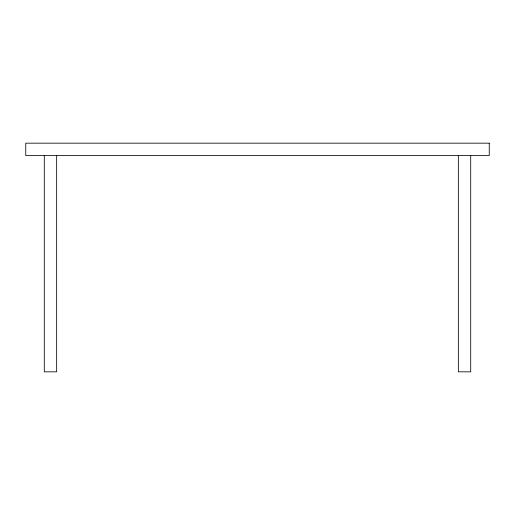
<?xml version="1.0" encoding="UTF-8"?>
<svg xmlns="http://www.w3.org/2000/svg" width="515" height="515" viewBox="0 0 515 515"><rect width="100%" height="100%" fill="white"/><g stroke="black" fill="none" stroke-linecap="round" stroke-linejoin="round"><path stroke-width="0.77" d="M470.71 155.53L470.71 371.83L458.35 371.83L458.35 155.53M56.65 155.53L56.65 371.83L44.29 371.83L44.29 155.53M489.25 143.17L25.75 143.17L25.75 155.53L489.25 155.53L489.25 143.17"/></g></svg>
